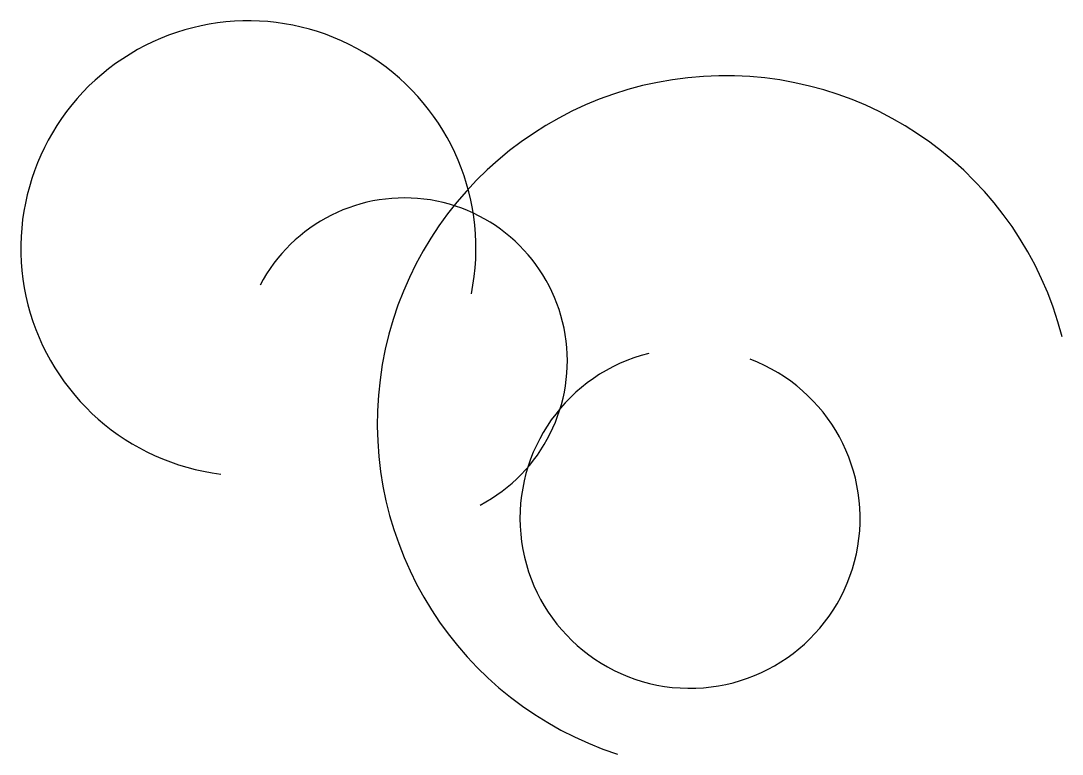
# Model space of a CAD drawing. Header units: millimetres. Extents: x -930 to 566, y -470 to 585.
import ezdxf

# ---------------------------------------------------------------- set-up
doc = ezdxf.new("R2010")
doc.units = ezdxf.units.MM

msp = doc.modelspace()

# ---------------------------------------------------------------- linework, layer by layer
for centre, radius, start, end in [((-603, 257.6), 327, 348.4739, 263.0085), ((82.2, 5.7), 500, 14.4076, 251.9792), ((-378.8, 95.8), 234.2, 297.6876, 152.374), ((31.7, -130.6), 244.4, 104.0197, 69.2527)]:
    msp.add_arc(centre, radius, start, end)

doc.saveas('drawing.dxf')
